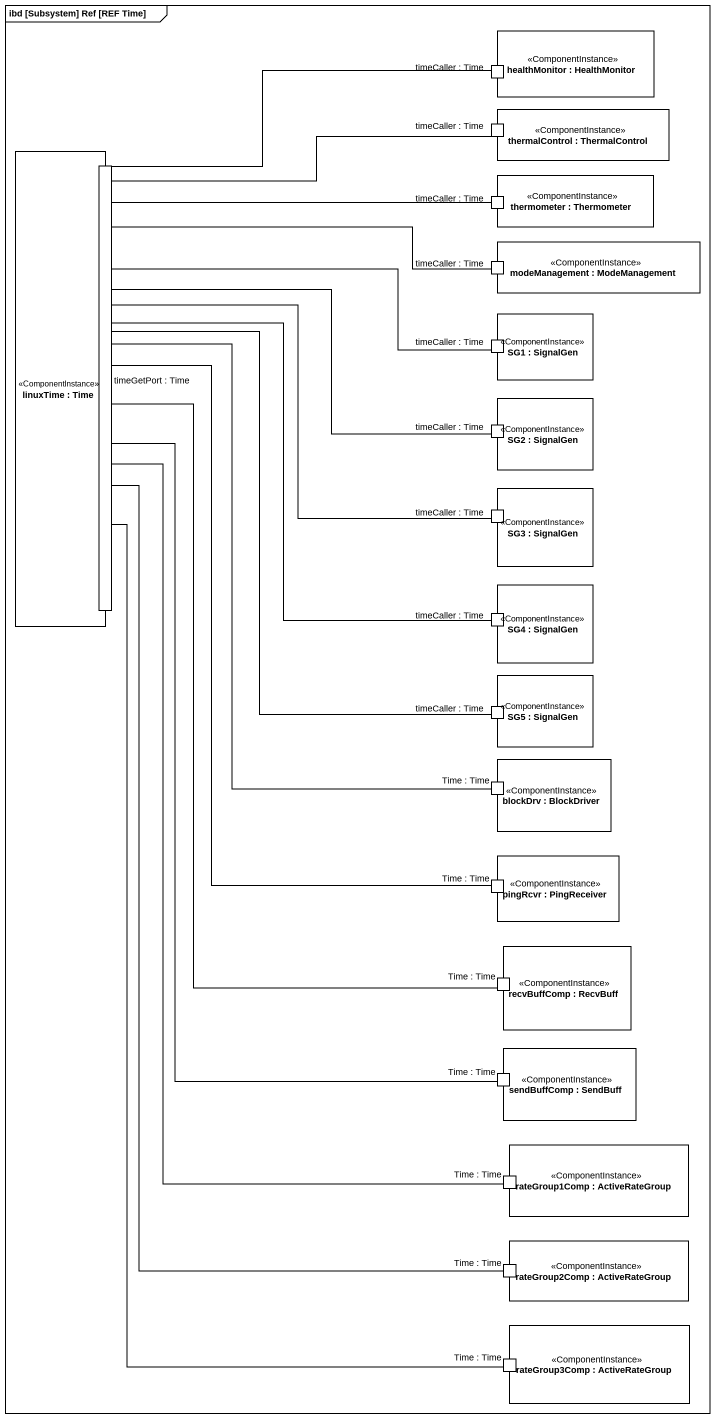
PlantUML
@startuml
mainframe ibd [Subsystem] Ref [REF Time]
rectangle "healthMonitor : HealthMonitor" as healthMonitor <<ComponentInstance>> {
  port "timeCaller : Time" as timeCaller_Time
}
rectangle "thermalControl : ThermalControl" as thermalControl <<ComponentInstance>> {
  port "timeCaller : Time" as timeCaller_Time_2
}
rectangle "linuxTime : Time" as linuxTime <<ComponentInstance>> {
  port "timeGetPort : Time" as timeGetPort_Time
}
rectangle "thermometer : Thermometer" as thermometer <<ComponentInstance>> {
  port "timeCaller : Time" as timeCaller_Time_3
}
rectangle "modeManagement : ModeManagement" as modeManagement <<ComponentInstance>> {
  port "timeCaller : Time" as timeCaller_Time_4
}
rectangle "SG1 : SignalGen" as SG1 <<ComponentInstance>> {
  port "timeCaller : Time" as timeCaller_Time_5
}
rectangle "SG2 : SignalGen" as SG2 <<ComponentInstance>> {
  port "timeCaller : Time" as timeCaller_Time_6
}
rectangle "SG3 : SignalGen" as SG3 <<ComponentInstance>> {
  port "timeCaller : Time" as timeCaller_Time_7
}
rectangle "SG4 : SignalGen" as SG4 <<ComponentInstance>> {
  port "timeCaller : Time" as timeCaller_Time_8
}
rectangle "SG5 : SignalGen" as SG5 <<ComponentInstance>> {
  port "timeCaller : Time" as timeCaller_Time_9
}
rectangle "blockDrv : BlockDriver" as blockDrv <<ComponentInstance>> {
  port "Time : Time" as Time_Time
}
rectangle "pingRcvr : PingReceiver" as pingRcvr <<ComponentInstance>> {
  port "Time : Time" as Time_Time_2
}
rectangle "recvBuffComp : RecvBuff" as recvBuffComp <<ComponentInstance>> {
  port "Time : Time" as Time_Time_3
}
rectangle "sendBuffComp : SendBuff" as sendBuffComp <<ComponentInstance>> {
  port "Time : Time" as Time_Time_4
}
rectangle "rateGroup1Comp : ActiveRateGroup" as rateGroup1Comp <<ComponentInstance>> {
  port "Time : Time" as Time_Time_5
}
rectangle "rateGroup2Comp : ActiveRateGroup" as rateGroup2Comp <<ComponentInstance>> {
  port "Time : Time" as Time_Time_6
}
rectangle "rateGroup3Comp : ActiveRateGroup" as rateGroup3Comp <<ComponentInstance>> {
  port "Time : Time" as Time_Time_7
}
timeCaller_Time -- timeGetPort_Time
timeCaller_Time_2 -- timeGetPort_Time
timeCaller_Time_3 -left- timeGetPort_Time
timeCaller_Time_4 -left- timeGetPort_Time
timeCaller_Time_5 -left- timeGetPort_Time
timeCaller_Time_6 -left- timeGetPort_Time
timeCaller_Time_7 -left- timeGetPort_Time
timeCaller_Time_8 -left- timeGetPort_Time
timeCaller_Time_9 -up- timeGetPort_Time
Time_Time -up- timeGetPort_Time
Time_Time_2 -up- timeGetPort_Time
Time_Time_3 -up- timeGetPort_Time
Time_Time_4 -up- timeGetPort_Time
Time_Time_5 -up- timeGetPort_Time
Time_Time_6 -up- timeGetPort_Time
Time_Time_7 -up- timeGetPort_Time
@enduml
